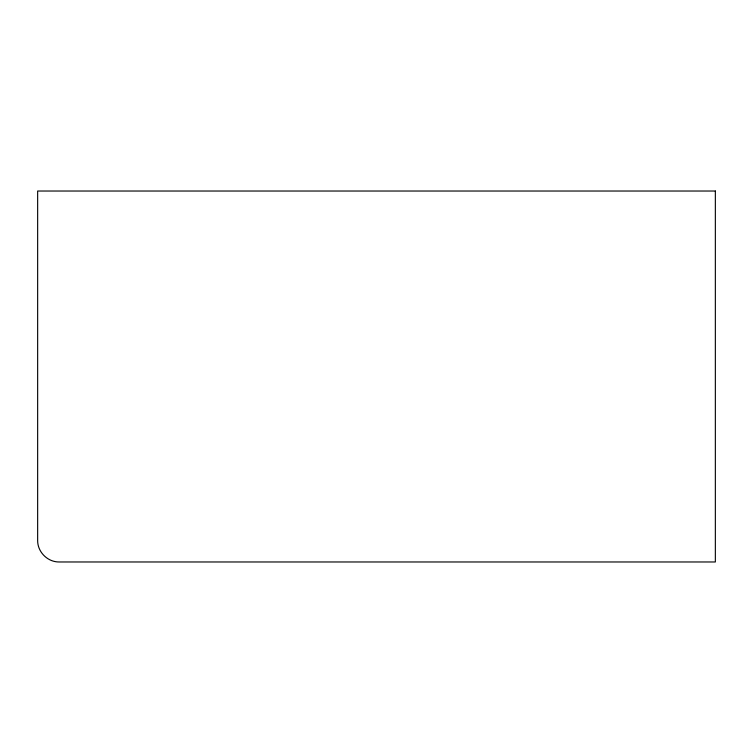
<?xml version="1.0" encoding="UTF-8"?>
<svg xmlns="http://www.w3.org/2000/svg" width="753" height="753" viewBox="0 0 753 753"><rect width="100%" height="100%" fill="white"/><g stroke="black" fill="none" stroke-linecap="round" stroke-linejoin="round"><path stroke-width="1.13" d="M715.35 191.027L37.65 191.027L37.65 540.579C37.575 552.024 47.599 562.049 59.054 561.973L715.35 561.973L715.35 191.027"/></g></svg>
